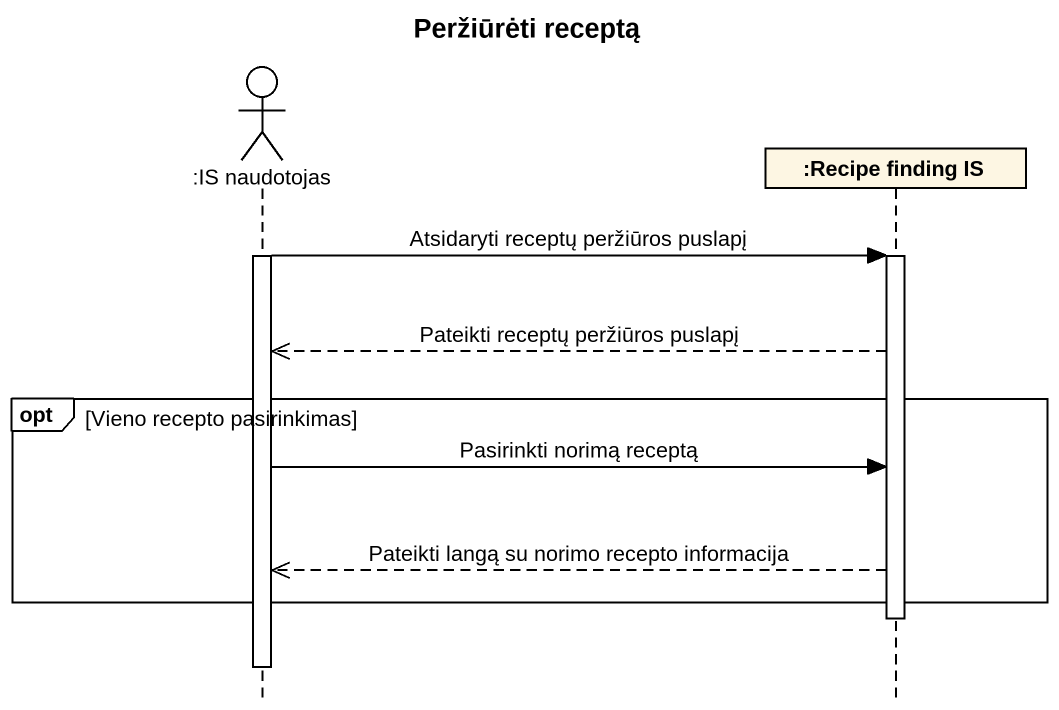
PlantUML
@startuml
title Peržiūrėti receptą
hide footbox
actor ":IS naudotojas" as IS_naudotojas
participant ":Recipe finding IS" as Recipe_finding_IS

activate IS_naudotojas
IS_naudotojas -> Recipe_finding_IS : Atsidaryti receptų peržiūros puslapį
activate Recipe_finding_IS
Recipe_finding_IS -->> IS_naudotojas : Pateikti receptų peržiūros puslapį
opt Vieno recepto pasirinkimas
  IS_naudotojas -> Recipe_finding_IS : Pasirinkti norimą receptą
  Recipe_finding_IS -->> IS_naudotojas : Pateikti langą su norimo recepto informacija
end
deactivate Recipe_finding_IS
deactivate IS_naudotojas
@enduml
